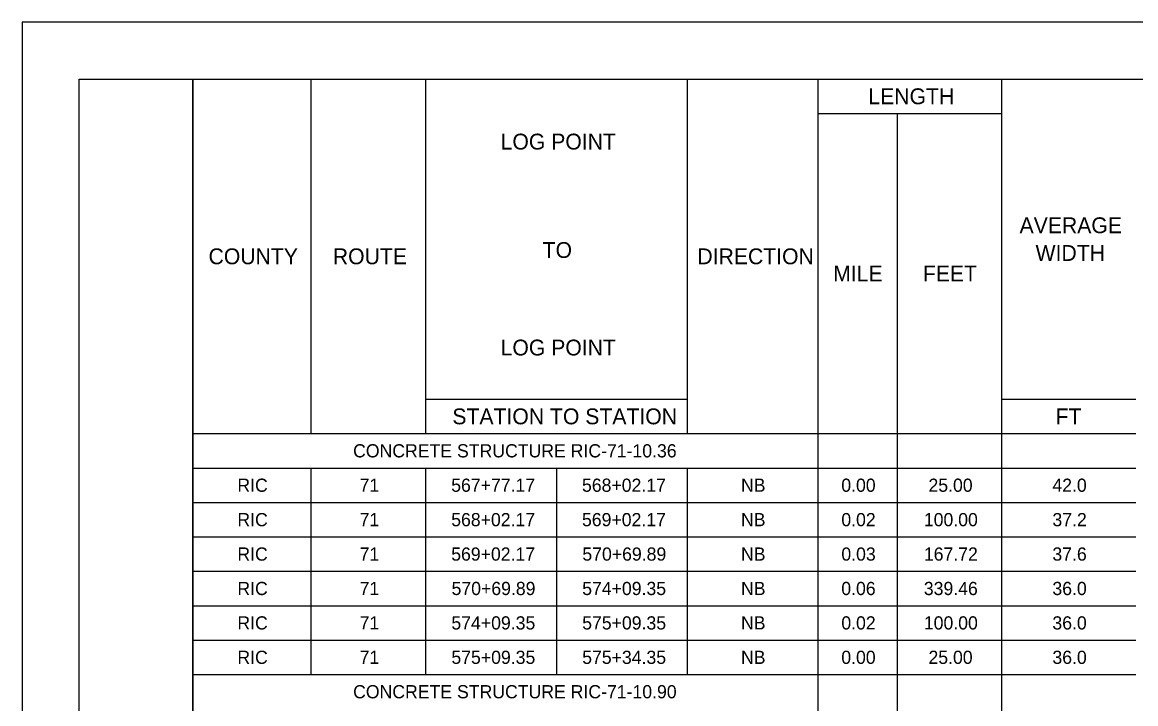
# Model space of a CAD drawing. Extents: x 0 to 34, y 0 to 22.
# Drawn here: x 0 to 9.8, y 16 to 22 of the extents above; entities that cross this region are included whole.
import ezdxf

# ---------------------------------------------------------------- set-up
doc = ezdxf.new("R2010")
doc.units = 0
for name, color, linetype in [('SH_Border', 7, 'Continuous'), ('SH_Cut_Line', 7, 'Continuous'), ('SH_Text', 7, 'Continuous')]:
    doc.layers.add(name, color=color, linetype=linetype)

msp = doc.modelspace()

# ---------------------------------------------------------------- linework, layer by layer
at = {"layer": 'SH_Border'}
for points in [[(0.5, 21.5), (1.5, 21.5), (1.5, 0.5), (0.5, 0.5)], [(1.5, 21.5), (33.5, 21.5), (33.5, 0.5), (1.5, 0.5)]]:
    msp.add_lwpolyline(points, close=True, dxfattribs=at)
at = {"layer": 'SH_Cut_Line'}
msp.add_lwpolyline([(0, 0), (34, 0), (34, 22), (0, 22)], close=True, dxfattribs=at)
at = {"layer": 'SH_Text'}
for p, q in [((1.5, 21.5), (2.5402, 21.5)), ((1.5, 21.5), (1.5, 20.3992)), ((2.5402, 21.5), (3.5502, 21.5)), ((2.5402, 21.5), (2.5402, 20.3992)), ((3.5502, 21.5), (4.7015, 21.5)), ((3.5502, 21.5), (3.5502, 20.3992)), ((4.7015, 21.5), (5.8528, 21.5)), ((5.8528, 21.5), (7.0041, 21.5)), ((5.8528, 21.5), (5.8528, 20.3992)), ((7.0041, 21.5), (9.8017, 21.5)), ((7.0041, 21.5), (7.0041, 20.3992)), ((8.62, 21.5), (8.62, 20.3992)), ((7.0041, 21.197), (8.62, 21.197)), ((7.701, 21.197), (7.701, 20.3992)), ((1.5, 20.3992), (1.5, 19.2882)), ((2.5402, 20.3992), (2.5402, 19.2882)), ((3.5502, 20.3992), (3.5502, 19.2882)), ((5.8528, 20.3992), (5.8528, 19.2882)), ((7.0041, 20.3992), (7.0041, 19.2882)), ((7.701, 20.3992), (7.701, 19.2882)), ((8.62, 20.3992), (8.62, 19.2882)), ((1.5, 19.2882), (1.5, 18.3793)), ((2.5402, 19.2882), (2.5402, 18.3793)), ((3.5502, 19.2882), (3.5502, 18.3793)), ((5.8528, 19.2882), (5.8528, 18.3793)), ((7.0041, 19.2882), (7.0041, 18.3793)), ((7.701, 19.2882), (7.701, 18.3793)), ((8.62, 19.2882), (8.62, 18.3793)), ((3.5502, 18.6823), (4.7015, 18.6823)), ((4.7015, 18.6823), (5.8528, 18.6823)), ((8.62, 18.6823), (9.8017, 18.6823)), ((1.5, 18.3793), (2.5402, 18.3793)), ((1.5, 18.3793), (1.5, 12.6227)), ((2.5402, 18.3793), (3.5502, 18.3793)), ((3.5502, 18.3793), (4.7015, 18.3793)), ((4.7015, 18.3793), (5.8528, 18.3793)), ((5.8528, 18.3793), (7.0041, 18.3793)), ((7.0041, 18.3793), (9.8017, 18.3793)), ((7.0041, 18.3793), (7.0041, 12.6227)), ((7.701, 18.3793), (7.701, 12.6227)), ((8.62, 18.3793), (8.62, 12.6227)), ((1.5, 18.0763), (2.5402, 18.0763)), ((2.5402, 18.0763), (3.5502, 18.0763)), ((2.5402, 18.0763), (2.5402, 16.2584)), ((3.5502, 18.0763), (4.7015, 18.0763)), ((3.5502, 18.0763), (3.5502, 16.2584)), ((4.7015, 18.0763), (5.8528, 18.0763)), ((4.7015, 18.0763), (4.7015, 16.2584)), ((5.8528, 18.0763), (7.0041, 18.0763)), ((5.8528, 18.0763), (5.8528, 16.2584)), ((7.0041, 18.0763), (9.8017, 18.0763)), ((1.5, 17.7733), (2.5402, 17.7733)), ((2.5402, 17.7733), (3.5502, 17.7733)), ((3.5502, 17.7733), (4.7015, 17.7733)), ((4.7015, 17.7733), (5.8528, 17.7733)), ((5.8528, 17.7733), (7.0041, 17.7733)), ((7.0041, 17.7733), (9.8017, 17.7733)), ((1.5, 17.4704), (2.5402, 17.4704)), ((2.5402, 17.4704), (3.5502, 17.4704)), ((3.5502, 17.4704), (4.7015, 17.4704)), ((4.7015, 17.4704), (5.8528, 17.4704)), ((5.8528, 17.4704), (7.0041, 17.4704)), ((7.0041, 17.4704), (9.8017, 17.4704)), ((1.5, 17.1674), (2.5402, 17.1674)), ((2.5402, 17.1674), (3.5502, 17.1674)), ((3.5502, 17.1674), (4.7015, 17.1674)), ((4.7015, 17.1674), (5.8528, 17.1674)), ((5.8528, 17.1674), (7.0041, 17.1674)), ((7.0041, 17.1674), (9.8017, 17.1674)), ((1.5, 16.8644), (2.5402, 16.8644)), ((2.5402, 16.8644), (3.5502, 16.8644)), ((3.5502, 16.8644), (4.7015, 16.8644)), ((4.7015, 16.8644), (5.8528, 16.8644)), ((5.8528, 16.8644), (7.0041, 16.8644)), ((7.0041, 16.8644), (9.8017, 16.8644)), ((1.5, 16.5614), (2.5402, 16.5614)), ((2.5402, 16.5614), (3.5502, 16.5614)), ((3.5502, 16.5614), (4.7015, 16.5614)), ((4.7015, 16.5614), (5.8528, 16.5614)), ((5.8528, 16.5614), (7.0041, 16.5614)), ((7.0041, 16.5614), (9.8017, 16.5614)), ((1.5, 16.2584), (2.5402, 16.2584)), ((2.5402, 16.2584), (3.5502, 16.2584)), ((3.5502, 16.2584), (4.7015, 16.2584)), ((4.7015, 16.2584), (5.8528, 16.2584)), ((5.8528, 16.2584), (7.0041, 16.2584)), ((7.0041, 16.2584), (9.8017, 16.2584))]:
    msp.add_line(p, q, dxfattribs=at)
for points in [[(1.5, 21.5), (1.5, 21.5), (1.5, 21.5), (1.5, 21.5)], [(1.5, 21.5), (1.5, 21.5), (1.5, 21.5), (1.5, 21.5)], [(1.5, 21.5), (1.5, 21.5), (1.5, 21.5), (1.5, 21.5)], [(1.5, 21.5), (1.5, 21.5), (1.5, 21.197), (1.5, 21.197)], [(1.5, 21.5), (1.5, 21.5), (1.5, 21.197), (1.5, 21.197)], [(1.5, 21.5), (1.5, 21.5), (1.5, 21.197), (1.5, 21.197)], [(1.5, 21.5), (1.5, 21.5), (1.5, 21.197), (1.5, 21.197)], [(1.5, 21.5), (1.5, 21.5), (1.5, 21.197), (1.5, 21.197)], [(1.5, 21.5), (1.5, 21.5), (1.5, 21.197), (1.5, 21.197)], [(1.5, 21.5), (1.5, 21.5), (1.5, 21.197), (1.5, 21.197)], [(1.5, 21.5), (1.5, 21.5), (1.5, 21.197), (1.5, 21.197)], [(1.5, 21.5), (1.5, 21.5), (1.5, 21.197), (1.5, 21.197)], [(1.5, 21.5), (1.5, 21.5), (1.5, 21.197), (1.5, 21.197)], [(1.5, 21.5), (1.5, 21.5), (1.5, 21.197), (1.5, 21.197)], [(1.5, 21.5), (1.5, 21.5), (1.5, 21.197), (1.5, 21.197)], [(1.5, 21.5), (1.5, 21.5), (1.5, 21.197), (1.5, 21.197)], [(1.5, 21.5), (1.5, 21.5), (1.5, 21.197), (1.5, 21.197)], [(1.5, 21.5), (1.5, 21.5), (1.5, 21.197), (1.5, 21.197)], [(1.5, 21.5), (1.5, 21.5), (1.5, 21.197), (1.5, 21.197)], [(1.5, 21.5), (1.5, 21.5), (1.5, 21.197), (1.5, 21.197)], [(1.5, 21.5), (1.5, 21.5), (1.5, 21.197), (1.5, 21.197)], [(1.5, 21.5), (1.5, 21.5), (1.5, 21.197), (1.5, 21.197)], [(1.5, 21.5), (1.5, 21.5), (1.5, 21.197), (1.5, 21.197)], [(1.5, 21.5), (1.5, 21.5), (1.5, 21.197), (1.5, 21.197)], [(1.5, 21.5), (1.5, 21.5), (1.5, 21.197), (1.5, 21.197)], [(1.5, 21.5), (1.5, 21.5), (1.5, 21.197), (1.5, 21.197)], [(1.5, 21.5), (1.5, 21.5), (1.5, 21.197), (1.5, 21.197)], [(1.5, 21.5), (1.5, 21.5), (1.5, 21.197), (1.5, 21.197)], [(1.5, 21.5), (1.5, 21.5), (1.5, 21.197), (1.5, 21.197)], [(1.5, 21.5), (1.5, 21.5), (1.5, 21.197), (1.5, 21.197)], [(1.5, 21.5), (1.5, 21.5), (1.5, 21.197), (1.5, 21.197)], [(1.5, 21.5), (1.5, 21.5), (1.5, 21.197), (1.5, 21.197)], [(1.5, 21.5), (1.5, 21.5), (1.5, 21.197), (1.5, 21.197)], [(1.5, 21.5), (1.5, 21.5), (1.5, 21.197), (1.5, 21.197)], [(1.5, 21.5), (1.5, 21.5), (1.5, 21.197), (1.5, 21.197)], [(1.5, 21.5), (1.5, 21.5), (1.5, 21.197), (1.5, 21.197)], [(1.5, 21.5), (1.5, 21.5), (1.5, 21.197), (1.5, 21.197)], [(1.5, 21.5), (1.5, 21.5), (1.5, 21.197), (1.5, 21.197)], [(1.5, 21.5), (1.5, 21.5), (1.5, 21.197), (1.5, 21.197)], [(1.5, 21.5), (1.5, 21.5), (1.5, 21.197), (1.5, 21.197)], [(1.5, 21.5), (1.5, 21.5), (1.5, 21.197), (1.5, 21.197)], [(1.5, 21.5), (1.5, 21.5), (1.5, 21.197), (1.5, 21.197)], [(1.5, 21.5), (1.5, 21.5), (1.5, 21.197), (1.5, 21.197)], [(1.5, 21.5), (1.5, 21.5), (1.5, 21.197), (1.5, 21.197)], [(1.5, 21.5), (1.5, 21.5), (1.5, 21.197), (1.5, 21.197)], [(1.5, 21.5), (1.5, 21.5), (1.5, 21.197), (1.5, 21.197)], [(1.5, 21.5), (1.5, 21.5), (1.5, 21.197), (1.5, 21.197)], [(1.5, 21.5), (1.5, 21.5), (1.5, 21.197), (1.5, 21.197)], [(1.5, 21.5), (1.5, 21.5), (1.5, 21.197), (1.5, 21.197)], [(1.5, 21.5), (1.5, 21.5), (1.5, 21.197), (1.5, 21.197)], [(1.5, 21.5), (1.5, 21.5), (1.5, 21.197), (1.5, 21.197)], [(1.5, 21.5), (1.5, 21.5), (1.5, 21.197), (1.5, 21.197)], [(1.5, 21.5), (1.5, 21.5), (1.5, 21.197), (1.5, 21.197)], [(1.5, 21.5), (1.5, 21.5), (1.5, 21.197), (1.5, 21.197)], [(1.5, 21.5), (1.5, 21.5), (1.5, 21.197), (1.5, 21.197)], [(1.5, 21.5), (1.5, 21.5), (1.5, 21.197), (1.5, 21.197)], [(1.5, 21.5), (1.5, 21.5), (1.5, 21.197), (1.5, 21.197)], [(1.5, 21.5), (1.5, 21.5), (1.5, 21.197), (1.5, 21.197)], [(1.5, 21.5), (1.5, 21.5), (1.5, 21.197), (1.5, 21.197)], [(1.5, 21.5), (1.5, 21.5), (1.5, 21.197), (1.5, 21.197)], [(1.5, 21.5), (1.5, 21.5), (1.5, 21.197), (1.5, 21.197)], [(1.5, 21.5), (1.5, 21.5), (1.5, 21.197), (1.5, 21.197)], [(1.5, 21.5), (1.5, 21.5), (1.5, 21.197), (1.5, 21.197)], [(1.5, 21.5), (1.5, 21.5), (1.5, 21.197), (1.5, 21.197)], [(1.5, 21.5), (1.5, 21.5), (1.5, 21.197), (1.5, 21.197)], [(1.5, 21.5), (1.5, 21.5), (1.5, 21.197), (1.5, 21.197)], [(1.5, 21.5), (1.5, 21.5), (1.5, 21.197), (1.5, 21.197)], [(1.5, 21.5), (1.5, 21.5), (1.5, 21.197), (1.5, 21.197)], [(1.5, 21.5), (1.5, 21.5), (1.5, 21.197), (1.5, 21.197)], [(1.5, 21.5), (1.5, 21.5), (1.5, 21.197), (1.5, 21.197)], [(1.5, 21.5), (1.5, 21.5), (1.5, 21.197), (1.5, 21.197)], [(1.5, 21.5), (1.5, 21.5), (1.5, 21.197), (1.5, 21.197)], [(1.5, 21.5), (1.5, 21.5), (1.5, 21.197), (1.5, 21.197)], [(1.5, 21.5), (1.5, 21.5), (1.5, 21.197), (1.5, 21.197)], [(1.5, 21.5), (1.5, 21.5), (1.5, 21.197), (1.5, 21.197)], [(1.5, 21.5), (1.5, 21.5), (1.5, 21.197), (1.5, 21.197)], [(1.5, 21.5), (1.5, 21.5), (1.5, 21.197), (1.5, 21.197)], [(1.5, 21.5), (1.5, 21.5), (1.5, 21.197), (1.5, 21.197)], [(1.5, 21.5), (1.5, 21.5), (1.5, 21.197), (1.5, 21.197)], [(1.5, 21.5), (1.5, 21.5), (1.5, 21.197), (1.5, 21.197)], [(1.5, 21.5), (1.5, 21.5), (1.5, 21.197), (1.5, 21.197)], [(1.5, 21.5), (1.5, 21.5), (1.5, 21.197), (1.5, 21.197)], [(1.5, 21.5), (1.5, 21.5), (1.5, 21.197), (1.5, 21.197)], [(1.5, 21.5), (1.5, 21.5), (1.5, 21.197), (1.5, 21.197)], [(1.5, 21.5), (1.5, 21.5), (1.5, 21.197), (1.5, 21.197)], [(1.5, 21.5), (1.5, 21.5), (1.5, 21.197), (1.5, 21.197)], [(1.5, 21.5), (1.5, 21.5), (1.5, 21.197), (1.5, 21.197)], [(1.5, 21.5), (1.5, 21.5), (1.5, 21.197), (1.5, 21.197)], [(1.5, 21.5), (1.5, 21.5), (1.5, 21.197), (1.5, 21.197)], [(1.5, 21.5), (1.5, 21.5), (1.5, 21.197), (1.5, 21.197)], [(1.5, 21.5), (1.5, 21.5), (1.5, 21.197), (1.5, 21.197)], [(1.5, 21.5), (1.5, 21.5), (1.5, 21.197), (1.5, 21.197)], [(1.5, 21.5), (1.5, 21.5), (1.5, 21.197), (1.5, 21.197)], [(1.5, 21.5), (1.5, 21.5), (1.5, 21.197), (1.5, 21.197)], [(1.5, 21.5), (1.5, 21.5), (1.5, 21.197), (1.5, 21.197)], [(1.5, 21.5), (1.5, 21.5), (1.5, 21.197), (1.5, 21.197)], [(1.5, 21.5), (1.5, 21.5), (1.5, 21.197), (1.5, 21.197)], [(1.5, 21.5), (1.5, 21.5), (1.5, 21.197), (1.5, 21.197)], [(1.5, 21.5), (1.5, 21.5), (1.5, 21.197), (1.5, 21.197)], [(1.5, 21.5), (1.5, 21.5), (1.5, 21.197), (1.5, 21.197)], [(1.5, 21.5), (1.5, 21.5), (1.5, 21.197), (1.5, 21.197)], [(1.5, 21.5), (1.5, 21.5), (1.5, 21.197), (1.5, 21.197)], [(1.5, 21.5), (1.5, 21.5), (1.5, 21.197), (1.5, 21.197)], [(1.5, 21.5), (1.5, 21.5), (1.5, 21.197), (1.5, 21.197)], [(1.5, 21.5), (1.5, 21.5), (1.5, 21.197), (1.5, 21.197)], [(1.5, 21.5), (1.5, 21.5), (1.5, 21.197), (1.5, 21.197)], [(1.5, 21.5), (1.5, 21.5), (1.5, 21.197), (1.5, 21.197)], [(1.5, 21.5), (1.5, 21.5), (1.5, 21.197), (1.5, 21.197)], [(1.5, 21.5), (1.5, 21.5), (1.5, 21.197), (1.5, 21.197)], [(1.5, 21.5), (1.5, 21.5), (1.5, 21.197), (1.5, 21.197)], [(1.5, 21.5), (1.5, 21.5), (1.5, 21.197), (1.5, 21.197)], [(1.5, 21.5), (1.5, 21.5), (1.5, 21.197), (1.5, 21.197)], [(1.5, 21.5), (1.5, 21.5), (1.5, 21.197), (1.5, 21.197)], [(1.5, 21.5), (1.5, 21.5), (1.5, 21.197), (1.5, 21.197)], [(1.5, 21.5), (1.5, 21.5), (1.5, 21.197), (1.5, 21.197)], [(1.5, 21.5), (1.5, 21.5), (1.5, 21.197), (1.5, 21.197)], [(1.5, 21.5), (1.5, 21.5), (1.5, 21.197), (1.5, 21.197)], [(1.5, 21.5), (1.5, 21.5), (1.5, 21.197), (1.5, 21.197)], [(1.5, 21.5), (1.5, 21.5), (1.5, 21.197), (1.5, 21.197)], [(1.5, 21.5), (1.5, 21.5), (1.5, 21.197), (1.5, 21.197)], [(1.5, 21.5), (1.5, 21.5), (1.5, 21.197), (1.5, 21.197)], [(1.5, 21.5), (1.5, 21.5), (1.5, 21.197), (1.5, 21.197)], [(1.5, 21.5), (1.5, 21.5), (1.5, 21.197), (1.5, 21.197)], [(1.5, 21.5), (1.5, 21.5), (1.5, 21.197), (1.5, 21.197)], [(1.5, 21.5), (1.5, 21.5), (1.5, 21.197), (1.5, 21.197)], [(1.5, 21.5), (1.5, 21.5), (1.5, 21.197), (1.5, 21.197)], [(1.5, 21.5), (1.5, 21.5), (1.5, 21.197), (1.5, 21.197)], [(1.5, 21.5), (1.5, 21.5), (1.5, 21.197), (1.5, 21.197)], [(1.5, 21.5), (1.5, 21.5), (1.5, 21.197), (1.5, 21.197)], [(1.5, 21.5), (1.5, 21.5), (1.5, 21.197), (1.5, 21.197)], [(1.5, 21.5), (1.5, 21.5), (1.5, 21.197), (1.5, 21.197)], [(1.5, 21.5), (1.5, 21.5), (1.5, 21.197), (1.5, 21.197)]]:
    msp.add_lwpolyline(points, close=True, dxfattribs=at)

# ---------------------------------------------------------------- texts
for s, height, p in [('LENGTH', 0.13937, (7.4481, 21.2788)), ('LOG POINT', 0.13937, (4.2109, 20.8799)), ('AVERAGE ', 0.13937, (8.7791, 20.1434)), ('COUNTY', 0.13937, (1.6398, 19.87)), ('ROUTE', 0.13937, (2.7337, 19.87)), ('TO', 0.13937, (4.5808, 19.9255)), ('DIRECTION', 0.13937, (5.943, 19.87)), ('WIDTH', 0.13937, (8.92, 19.8995)), ('MILE', 0.13937, (7.1385, 19.7185)), ('FEET', 0.13937, (7.9279, 19.7185)), ('LOG POINT', 0.13937, (4.2109, 19.0671)), ('STATION TO STATION', 0.139371, (3.786, 18.4611)), ('FT', 0.13937, (9.0952, 18.4611)), ('CONCRETE STRUCTURE RIC-71-10.36', 0.116142, (2.9123, 18.1697)), ('RIC', 0.11614, (1.8937, 17.8668)), ('71', 0.11614, (2.9696, 17.8668)), ('567+77.17', 0.11614, (3.7759, 17.8668)), ('568+02.17', 0.11614, (4.9272, 17.8668)), ('NB', 0.11614, (6.3269, 17.8668)), ('0.00', 0.11614, (7.2098, 17.8668)), ('25.00', 0.11614, (7.9772, 17.8668)), ('42.0', 0.11614, (9.0681, 17.8668)), ('RIC', 0.11614, (1.8937, 17.5638)), ('71', 0.11614, (2.9696, 17.5638)), ('568+02.17', 0.11614, (3.7759, 17.5638)), ('569+02.17', 0.11614, (4.9272, 17.5638)), ('NB', 0.11614, (6.3269, 17.5638)), ('0.02', 0.11614, (7.2101, 17.5638)), ('100.00', 0.11614, (7.9366, 17.5638)), ('37.2', 0.11614, (9.0684, 17.5638)), ('RIC', 0.11614, (1.8937, 17.2608)), ('71', 0.11614, (2.9696, 17.2608)), ('569+02.17', 0.11614, (3.7759, 17.2608)), ('570+69.89', 0.11614, (4.9305, 17.2608)), ('NB', 0.11614, (6.3269, 17.2608)), ('0.03', 0.11614, (7.2104, 17.2608)), ('167.72', 0.11614, (7.9368, 17.2608)), ('37.6', 0.11614, (9.068, 17.2608)), ('RIC', 0.11614, (1.8937, 16.9578)), ('71', 0.11614, (2.9696, 16.9578)), ('570+69.89', 0.11614, (3.7791, 16.9578)), ('574+09.35', 0.11614, (4.9289, 16.9578)), ('NB', 0.11614, (6.3269, 16.9578)), ('0.06', 0.11614, (7.2097, 16.9578)), ('339.46', 0.11614, (7.9364, 16.9578)), ('36.0', 0.11614, (9.0681, 16.9578)), ('RIC', 0.11614, (1.8937, 16.6548)), ('71', 0.11614, (2.9696, 16.6548)), ('574+09.35', 0.11614, (3.7776, 16.6548)), ('575+09.35', 0.11614, (4.9289, 16.6548)), ('NB', 0.11614, (6.3269, 16.6548)), ('0.02', 0.11614, (7.2101, 16.6548)), ('100.00', 0.11614, (7.9366, 16.6548)), ('36.0', 0.11614, (9.0681, 16.6548)), ('RIC', 0.11614, (1.8937, 16.3519)), ('71', 0.11614, (2.9696, 16.3519)), ('575+09.35', 0.11614, (3.7776, 16.3519)), ('575+34.35', 0.11614, (4.9289, 16.3519)), ('NB', 0.11614, (6.3269, 16.3519)), ('0.00', 0.11614, (7.2098, 16.3519)), ('25.00', 0.11614, (7.9772, 16.3519)), ('36.0', 0.11614, (9.0681, 16.3519)), ('CONCRETE STRUCTURE RIC-71-10.90', 0.116142, (2.9124, 16.0489))]:
    msp.add_text(s, height=height, dxfattribs=at).set_placement(p)

doc.saveas('drawing.dxf')
